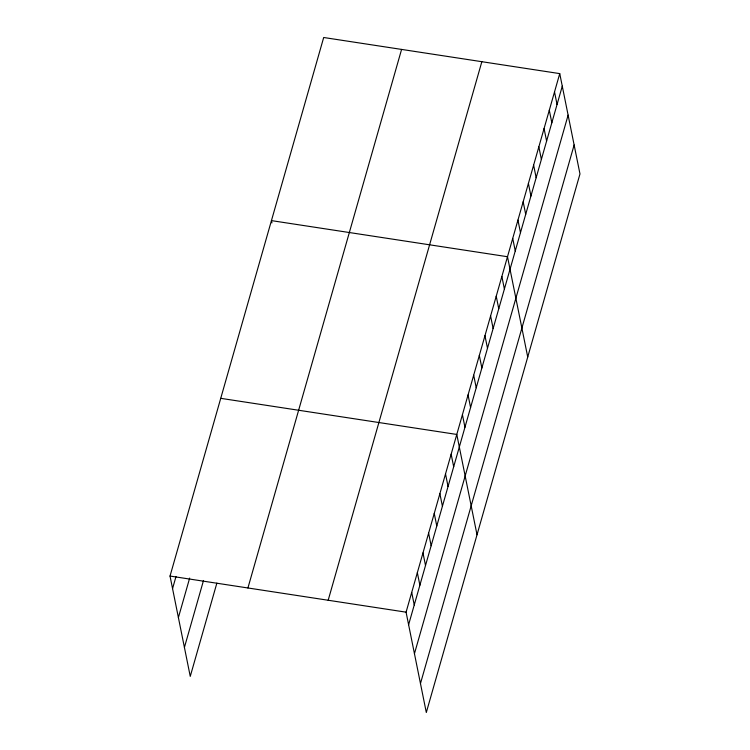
<?xml version="1.0" encoding="UTF-8"?>
<svg xmlns="http://www.w3.org/2000/svg" width="750" height="750" viewBox="0 0 750 750"><rect width="100%" height="100%" fill="white"/><g stroke="black" fill="none" stroke-linecap="round" stroke-linejoin="round"><path stroke-width="1.12" d="M216.862 583.134L190.256 676.388L170.025 576.056L323.691 37.5L559.744 73.612L579.975 173.944L426.309 712.5L406.078 612.169L559.744 73.612M172.556 588.619L175.997 576.544M178.397 617.578L189.666 578.081M184.416 647.428L203.503 580.5M247.922 587.972L401.588 49.416M328.181 600.253L481.847 61.697M408.609 624.722L562.275 86.166M414.45 653.691L568.116 115.134M420.469 683.531L574.134 144.975M220.734 398.334L456.788 434.447L477.019 534.778M170.025 576.056L406.078 612.169M554.522 91.922L557.053 104.475M549.3 110.231L551.831 122.794M544.069 128.541L546.609 141.103M538.847 146.859L541.378 159.412M533.625 165.169L536.156 177.722M528.403 183.478L530.934 196.031M523.172 201.788L525.703 214.341M517.95 220.097L520.481 232.659M512.728 238.406L515.259 250.969M527.728 357.056L507.497 256.725L271.444 220.612L271.903 222.891M501.863 276.469L504.394 289.022M496.228 296.212L498.759 308.775M490.594 315.966L493.125 328.519M484.959 335.709L487.491 348.263M479.325 355.453L481.856 368.016M473.691 375.206L476.222 387.759M468.056 394.95L470.587 407.503M462.422 414.694L464.953 427.256M451.153 454.191L453.684 466.753M445.519 473.934L448.05 486.497M439.884 493.688L442.416 506.241M434.25 513.431L436.781 525.994M428.616 533.184L431.147 545.737M422.981 552.928L425.512 565.481M417.347 572.672L419.878 585.234M411.713 592.425L414.244 604.978"/></g></svg>
